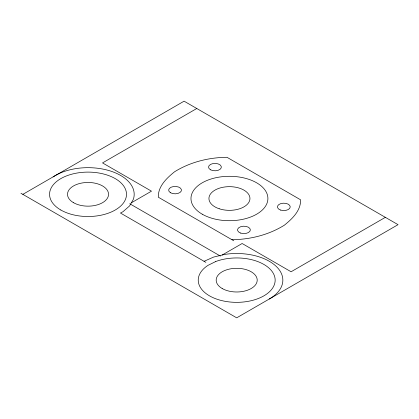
<?xml version="1.0" encoding="UTF-8"?>
<svg xmlns="http://www.w3.org/2000/svg" width="419" height="419" viewBox="0 0 419 419"><rect width="100%" height="100%" fill="white"/><g stroke="black" fill="none" stroke-linecap="round" stroke-linejoin="round"><path stroke-width="0.63" d="M22.851 194.358L184.088 101.173L398.05 224.668L236.693 317.827L20.95 193.269M196.81 108.484L102.535 162.912L151.484 191.174L131.372 202.786M222.201 255.014L242.135 243.507L291.085 271.769L385.36 217.341M204.063 261.304L213.617 257.067L224.752 254.406A46.153 26.643 0 0 1 276.66 266.819A46.153 26.643 0 0 1 269.328 298.983M231.922 239.705C250.227 239.527 268.647 234.939 284.291 225.244C292.137 218.917 300.91 210.715 300.591 199.8L226.967 157.293C208.657 157.476 190.242 162.059 174.597 171.759C166.746 178.085 157.973 186.287 158.293 197.197L233.781 240.778M129.728 203.734L220.378 256.072M205.876 262.352L120.442 213.025L122.945 211.736L129.571 205.923L133.357 199.324A46.153 26.643 0 0 0 108.144 170.334A46.153 26.643 0 0 0 53.113 176.891M215.685 261.545L208.065 265.321A38.459 22.202 0 0 0 225.527 301.392A38.459 22.202 0 0 0 274.77 277.011A38.459 22.202 0 0 0 215.685 261.545M219.189 208.756A20.51 11.842 0 0 0 249.954 198.501A20.51 11.842 0 0 0 219.189 188.246A20.51 11.842 0 0 0 219.189 208.756M202.246 214.203A38.459 22.202 0 0 0 266.594 204.247A38.459 22.202 0 0 0 219.488 177.054A38.459 22.202 0 0 0 202.246 214.203M210.616 169.831A6.411 3.703 0 0 0 221.201 167.893A6.411 3.703 0 0 0 212.999 163.572A6.411 3.703 0 0 0 210.616 169.831M170.523 192.745A6.411 3.703 0 0 0 181.244 191.085A6.411 3.703 0 0 0 173.393 186.555A6.411 3.703 0 0 0 170.523 192.745M280.625 210.081A6.411 3.703 0 0 0 290.241 206.876A6.411 3.703 0 0 0 280.625 203.671A6.411 3.703 0 0 0 280.625 210.081M240.742 233.105A6.411 3.703 0 0 0 250.358 229.9A6.411 3.703 0 0 0 240.742 226.695A6.411 3.703 0 0 0 240.742 233.105M222.19 288.518A20.51 11.842 0 0 0 256.507 283.207A20.51 11.842 0 0 0 231.388 268.705A20.51 11.842 0 0 0 222.19 288.518M60.834 210.013A38.459 22.202 0 0 0 125.181 200.062A38.459 22.202 0 0 0 78.075 172.864A38.459 22.202 0 0 0 60.834 210.013M73.524 202.686A20.51 11.842 0 0 0 107.845 197.38A20.51 11.842 0 0 0 82.721 182.873A20.51 11.842 0 0 0 73.524 202.686"/></g></svg>
